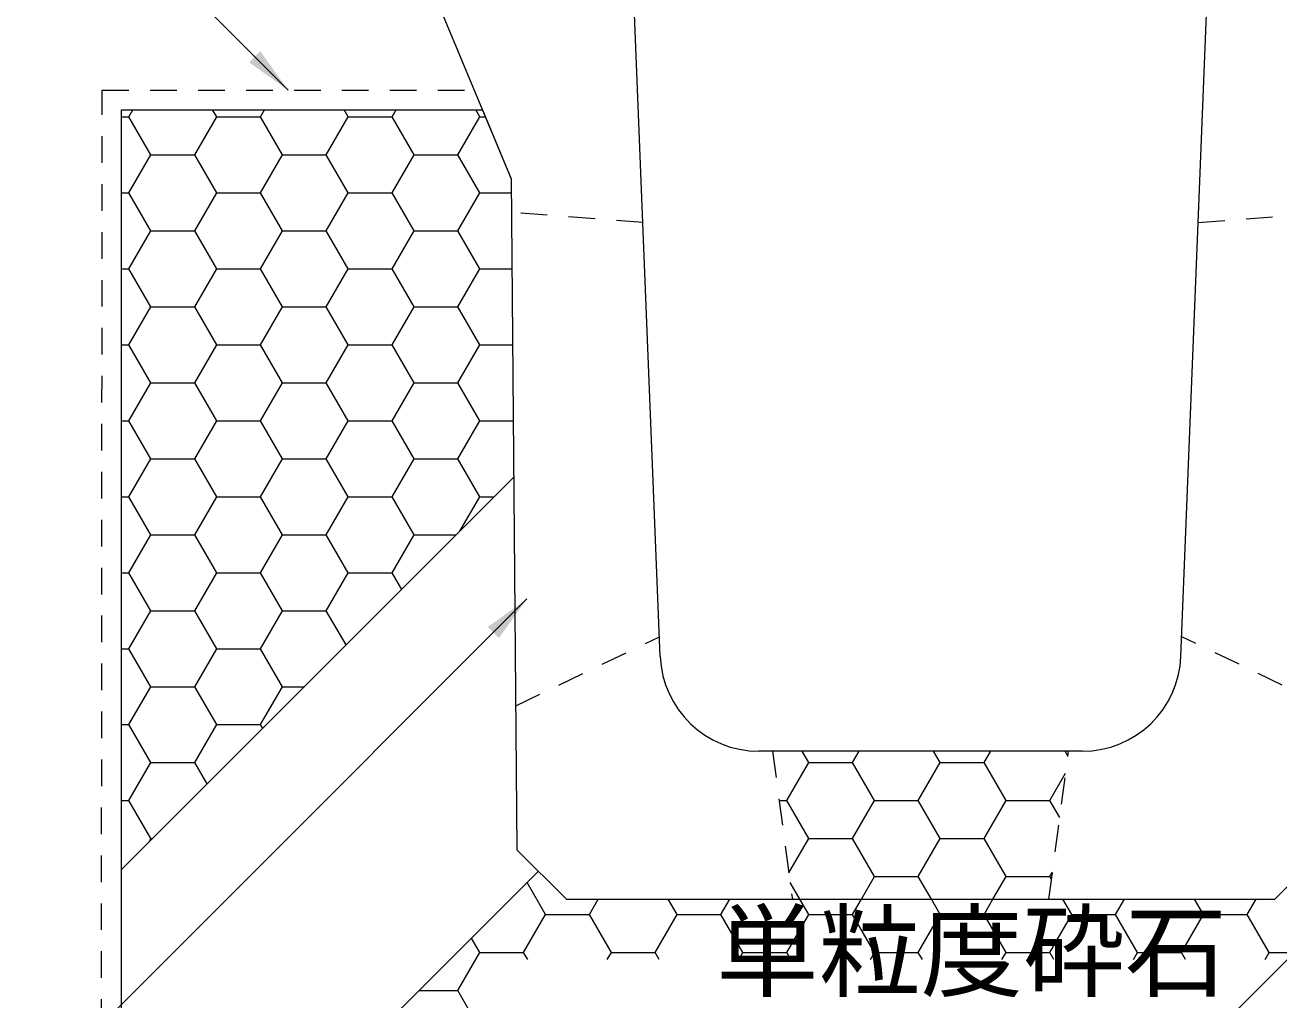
# Model space of a CAD drawing. Units: millimetres at full size; details may follow other scales. Extents: x 190759 to 276146, y -52712 to -16236.
# Drawn here: x 197724 to 198359, y -21944 to -21450 of the extents above; entities that cross this region are included whole.
import ezdxf
from ezdxf.enums import TextEntityAlignment as Align

# ---------------------------------------------------------------- set-up
doc = ezdxf.new("R2010")
doc.units = ezdxf.units.MM
doc.header["$LTSCALE"] = 18
doc.linetypes.add('USER1', pattern=[1.35, 0.75, -0.6])
for name, color, linetype, lineweight in [('0_2', 7, 'Continuous', 5), ('寸法線', 7, 'Continuous', 9), ('本体', 2, 'Continuous', 13), ('補助線', 8, 'Continuous', 13), ('ﾊｯﾁﾝｸﾞ', 7, 'Continuous', 5)]:
    doc.layers.add(name, color=color, linetype=linetype, lineweight=lineweight)
doc.styles.add('ＭＳ ゴシック', font='')
doc.styles.get('ＭＳ ゴシック').set_extended_font_data('MS Gothic')

# ---------------------------------------------------------------- blocks, each defined once
blk = doc.blocks.new('filled_arrow')
at = {"color": 0, "linetype": 'Continuous', "lineweight": -2}
blk.add_solid([(7.5, 1.25), (0, 0), (7.5, -1.25)], dxfattribs=at)

msp = doc.modelspace()

# ---------------------------------------------------------------- linework, layer by layer
at = {"layer": '寸法線'}
for points in [[(197857.07, -21482.77), (197700.18, -21325.88), (197484.06, -21325.88)], [(197978.01, -21740.58), (197665.95, -22052.65), (197279.43, -22052.65)]]:
    msp.add_lwpolyline(points, dxfattribs=at)
at = {"layer": '本体'}
for p, q in [((198045.64, -21769.73), (198027.56, -21317.73)), ((198309.48, -21769.73), (198327.56, -21317.73)), ((197895.06, -21347.73), (197970.06, -21527.73)), ((197970.06, -21527.73), (197972.99, -21867.66)), ((198259.52, -21817.73), (198095.6, -21817.73)), ((197998.06, -21892.73), (197972.99, -21867.66)), ((198357.06, -21892.73), (198382.13, -21867.77)), ((197998.06, -21892.73), (198357.06, -21892.73))]:
    msp.add_line(p, q, dxfattribs=at)
at = {"layer": '本体', "linetype": 'USER1', "lineweight": 9}
for p, q in [((198036.84, -21549.73), (197970.21, -21544.73)), ((198318.28, -21549.73), (198384.92, -21544.73)), ((197972.36, -21794.73), (198045.24, -21759.73)), ((198382.76, -21794.73), (198309.88, -21759.69))]:
    msp.add_line(p, q, dxfattribs=at)
msp.add_lwpolyline([(198242.56, -21892.73), (198252.56, -21817.73), (198102.56, -21817.73), (198112.56, -21892.73)], close=True, dxfattribs=at)
at = {"layer": '本体'}
for centre, start, end in [((198095.6, -21767.73), 182.2907, 270), ((198259.52, -21767.73), 270, 357.7093)]:
    msp.add_arc(centre, 50, start, end, dxfattribs=at)
at = {"layer": '補助線'}
for p, q in [((197971.37, -21678.92), (197772.56, -21877.73)), ((198582.56, -21704.12), (198193.96, -22092.73)), ((197983.88, -21878.54), (197772.56, -22089.86))]:
    msp.add_line(p, q, dxfattribs=at)
msp.add_lwpolyline([(197955.5, -21492.77), (197970.06, -21527.73), (197972.99, -21867.66), (197998.06, -21892.73), (198357.06, -21892.73), (198382.13, -21867.77), (198385.06, -21527.73), (198399.63, -21492.77), (198582.56, -21492.77), (198582.56, -22092.73), (197772.56, -22092.73), (197772.56, -21492.77)], close=True, dxfattribs=at)
at = {"layer": 'ﾊｯﾁﾝｸﾞ'}
for p, q in [((197772.56, -21496.31), (197776.36, -21496.31)), ((197776.36, -21496.31), (197778.4, -21492.77)), ((197787.47, -21515.56), (197776.36, -21496.31)), ((197809.69, -21515.56), (197820.81, -21496.31)), ((197820.81, -21496.31), (197818.76, -21492.77)), ((197820.81, -21496.31), (197843.03, -21496.31)), ((197843.03, -21496.31), (197845.07, -21492.77)), ((197854.14, -21515.56), (197843.03, -21496.31)), ((197876.37, -21515.56), (197887.48, -21496.31)), ((197887.48, -21496.31), (197885.44, -21492.77)), ((197887.48, -21496.31), (197909.71, -21496.31)), ((197909.71, -21496.31), (197911.75, -21492.77)), ((197920.82, -21515.56), (197909.71, -21496.31)), ((197943.04, -21515.56), (197954.16, -21496.31)), ((197954.16, -21496.31), (197952.11, -21492.77)), ((197954.16, -21496.31), (197956.97, -21496.31)), ((197776.36, -21534.8), (197787.47, -21515.56)), ((197787.47, -21515.56), (197809.69, -21515.56)), ((197820.81, -21534.8), (197809.69, -21515.56)), ((197843.03, -21534.8), (197854.14, -21515.56)), ((197854.14, -21515.56), (197876.37, -21515.56)), ((197887.48, -21534.8), (197876.37, -21515.56)), ((197909.71, -21534.8), (197920.82, -21515.56)), ((197920.82, -21515.56), (197943.04, -21515.56)), ((197954.16, -21534.8), (197943.04, -21515.56)), ((197772.56, -21534.8), (197776.36, -21534.8)), ((197787.47, -21554.05), (197776.36, -21534.8)), ((197809.69, -21554.05), (197820.81, -21534.8)), ((197820.81, -21534.8), (197843.03, -21534.8)), ((197854.14, -21554.05), (197843.03, -21534.8)), ((197876.37, -21554.05), (197887.48, -21534.8)), ((197887.48, -21534.8), (197909.71, -21534.8)), ((197920.82, -21554.05), (197909.71, -21534.8)), ((197943.04, -21554.05), (197954.16, -21534.8)), ((197954.16, -21534.8), (197970.12, -21534.8)), ((197776.36, -21573.3), (197787.47, -21554.05)), ((197787.47, -21554.05), (197809.69, -21554.05)), ((197820.81, -21573.3), (197809.69, -21554.05)), ((197843.03, -21573.3), (197854.14, -21554.05)), ((197854.14, -21554.05), (197876.37, -21554.05)), ((197887.48, -21573.3), (197876.37, -21554.05)), ((197909.71, -21573.3), (197920.82, -21554.05)), ((197920.82, -21554.05), (197943.04, -21554.05)), ((197954.16, -21573.3), (197943.04, -21554.05)), ((197772.56, -21573.3), (197776.36, -21573.3)), ((197787.47, -21592.54), (197776.36, -21573.3)), ((197809.69, -21592.54), (197820.81, -21573.3)), ((197820.81, -21573.3), (197843.03, -21573.3)), ((197854.14, -21592.54), (197843.03, -21573.3)), ((197876.37, -21592.54), (197887.48, -21573.3)), ((197887.48, -21573.3), (197909.71, -21573.3)), ((197920.82, -21592.54), (197909.71, -21573.3)), ((197943.04, -21592.54), (197954.16, -21573.3)), ((197954.16, -21573.3), (197970.45, -21573.3)), ((197776.36, -21611.79), (197787.47, -21592.54)), ((197787.47, -21592.54), (197809.69, -21592.54)), ((197820.81, -21611.79), (197809.69, -21592.54)), ((197843.03, -21611.79), (197854.14, -21592.54)), ((197854.14, -21592.54), (197876.37, -21592.54)), ((197887.48, -21611.79), (197876.37, -21592.54)), ((197909.71, -21611.79), (197920.82, -21592.54)), ((197920.82, -21592.54), (197943.04, -21592.54)), ((197954.16, -21611.79), (197943.04, -21592.54)), ((197772.56, -21611.79), (197776.36, -21611.79)), ((197787.47, -21631.04), (197776.36, -21611.79)), ((197809.69, -21631.04), (197820.81, -21611.79)), ((197820.81, -21611.79), (197843.03, -21611.79)), ((197854.14, -21631.04), (197843.03, -21611.79)), ((197876.37, -21631.04), (197887.48, -21611.79)), ((197887.48, -21611.79), (197909.71, -21611.79)), ((197920.82, -21631.04), (197909.71, -21611.79)), ((197943.04, -21631.04), (197954.16, -21611.79)), ((197954.16, -21611.79), (197970.79, -21611.79)), ((197776.36, -21650.29), (197787.47, -21631.04)), ((197787.47, -21631.04), (197809.69, -21631.04)), ((197820.81, -21650.29), (197809.69, -21631.04)), ((197843.03, -21650.29), (197854.14, -21631.04)), ((197854.14, -21631.04), (197876.37, -21631.04)), ((197887.48, -21650.29), (197876.37, -21631.04)), ((197909.71, -21650.29), (197920.82, -21631.04)), ((197920.82, -21631.04), (197943.04, -21631.04)), ((197954.16, -21650.29), (197943.04, -21631.04)), ((197772.56, -21650.29), (197776.36, -21650.29)), ((197787.47, -21669.53), (197776.36, -21650.29)), ((197809.69, -21669.53), (197820.81, -21650.29)), ((197820.81, -21650.29), (197843.03, -21650.29)), ((197854.14, -21669.53), (197843.03, -21650.29)), ((197876.37, -21669.53), (197887.48, -21650.29)), ((197887.48, -21650.29), (197909.71, -21650.29)), ((197920.82, -21669.53), (197909.71, -21650.29)), ((197943.04, -21669.53), (197954.16, -21650.29)), ((197954.16, -21650.29), (197971.12, -21650.29)), ((197776.36, -21688.78), (197787.47, -21669.53)), ((197787.47, -21669.53), (197809.69, -21669.53)), ((197820.81, -21688.78), (197809.69, -21669.53)), ((197843.03, -21688.78), (197854.14, -21669.53)), ((197854.14, -21669.53), (197876.37, -21669.53)), ((197887.48, -21688.78), (197876.37, -21669.53)), ((197909.71, -21688.78), (197920.82, -21669.53)), ((197920.82, -21669.53), (197943.04, -21669.53)), ((197954.16, -21688.78), (197943.04, -21669.53)), ((197772.56, -21688.78), (197776.36, -21688.78)), ((197787.47, -21708.03), (197776.36, -21688.78)), ((197809.69, -21708.03), (197820.81, -21688.78)), ((197820.81, -21688.78), (197843.03, -21688.78)), ((197854.14, -21708.03), (197843.03, -21688.78)), ((197876.37, -21708.03), (197887.48, -21688.78)), ((197887.48, -21688.78), (197909.71, -21688.78)), ((197920.82, -21708.03), (197909.71, -21688.78)), ((197944.11, -21706.18), (197954.16, -21688.78)), ((197954.16, -21688.78), (197961.51, -21688.78)), ((197776.36, -21727.28), (197787.47, -21708.03)), ((197787.47, -21708.03), (197809.69, -21708.03)), ((197820.81, -21727.28), (197809.69, -21708.03)), ((197843.03, -21727.28), (197854.14, -21708.03)), ((197854.14, -21708.03), (197876.37, -21708.03)), ((197887.48, -21727.28), (197876.37, -21708.03)), ((197909.71, -21727.28), (197920.82, -21708.03)), ((197920.82, -21708.03), (197942.26, -21708.03)), ((197772.56, -21727.28), (197776.36, -21727.28)), ((197787.47, -21746.52), (197776.36, -21727.28)), ((197809.69, -21746.52), (197820.81, -21727.28)), ((197820.81, -21727.28), (197843.03, -21727.28)), ((197854.14, -21746.52), (197843.03, -21727.28)), ((197876.37, -21746.52), (197887.48, -21727.28)), ((197887.48, -21727.28), (197909.71, -21727.28)), ((197914.58, -21735.71), (197909.71, -21727.28)), ((197776.36, -21765.77), (197787.47, -21746.52)), ((197787.47, -21746.52), (197809.69, -21746.52)), ((197820.81, -21765.77), (197809.69, -21746.52)), ((197843.03, -21765.77), (197854.14, -21746.52)), ((197854.14, -21746.52), (197876.37, -21746.52)), ((197886.4, -21763.89), (197876.37, -21746.52)), ((197772.56, -21765.77), (197776.36, -21765.77)), ((197787.47, -21785.02), (197776.36, -21765.77)), ((197809.69, -21785.02), (197820.81, -21765.77)), ((197820.81, -21765.77), (197843.03, -21765.77)), ((197854.14, -21785.02), (197843.03, -21765.77)), ((197776.36, -21804.27), (197787.47, -21785.02)), ((197787.47, -21785.02), (197809.69, -21785.02)), ((197820.81, -21804.27), (197809.69, -21785.02)), ((197843.03, -21804.27), (197854.14, -21785.02)), ((197854.14, -21785.02), (197865.27, -21785.02)), ((197772.56, -21804.27), (197776.36, -21804.27)), ((197787.47, -21823.51), (197776.36, -21804.27)), ((197809.69, -21823.51), (197820.81, -21804.27)), ((197820.81, -21804.27), (197843.03, -21804.27)), ((197844.13, -21806.16), (197843.03, -21804.27)), ((198120.84, -21823.51), (198117.5, -21817.73)), ((198143.07, -21823.51), (198146.41, -21817.73)), ((198187.52, -21823.51), (198184.18, -21817.73)), ((198209.74, -21823.51), (198213.08, -21817.73)), ((198252.24, -21820.13), (198250.85, -21817.73)), ((197776.36, -21842.76), (197787.47, -21823.51)), ((197787.47, -21823.51), (197809.69, -21823.51)), ((197815.95, -21834.34), (197809.69, -21823.51)), ((198109.73, -21842.76), (198120.84, -21823.51)), ((198120.84, -21823.51), (198143.07, -21823.51)), ((198154.18, -21842.76), (198143.07, -21823.51)), ((198176.41, -21842.76), (198187.52, -21823.51)), ((198187.52, -21823.51), (198209.74, -21823.51)), ((198220.86, -21842.76), (198209.74, -21823.51)), ((198243.08, -21842.76), (198251.07, -21828.93)), ((197772.56, -21842.76), (197776.36, -21842.76)), ((197787.47, -21862.01), (197776.36, -21842.76)), ((198105.9, -21842.76), (198109.73, -21842.76)), ((198120.84, -21862.01), (198109.73, -21842.76)), ((198143.07, -21862.01), (198154.18, -21842.76)), ((198154.18, -21842.76), (198176.41, -21842.76)), ((198187.52, -21862.01), (198176.41, -21842.76)), ((198209.74, -21862.01), (198220.86, -21842.76)), ((198220.86, -21842.76), (198243.08, -21842.76)), ((198248.07, -21851.4), (198243.08, -21842.76)), ((197786.36, -21863.93), (197787.47, -21862.01)), ((197787.47, -21862.01), (197788.28, -21862.01)), ((198110.79, -21879.43), (198120.84, -21862.01)), ((198120.84, -21862.01), (198143.07, -21862.01)), ((198154.18, -21881.26), (198143.07, -21862.01)), ((198176.41, -21881.26), (198187.52, -21862.01)), ((198187.52, -21862.01), (198209.74, -21862.01)), ((198220.86, -21881.26), (198209.74, -21862.01)), ((197987.49, -21900.5), (197978.13, -21884.29)), ((198116.35, -21892.73), (198111.42, -21884.19)), ((198147.56, -21892.73), (198154.18, -21881.26)), ((198154.18, -21881.26), (198176.41, -21881.26)), ((198183.03, -21892.73), (198176.41, -21881.26)), ((198214.23, -21892.73), (198220.86, -21881.26)), ((198220.86, -21881.26), (198243.08, -21881.26)), ((198243.08, -21881.26), (198244.39, -21878.98)), ((198243.9, -21882.68), (198243.08, -21881.26)), ((198009.72, -21900.5), (198014.21, -21892.73)), ((198054.17, -21900.5), (198049.68, -21892.73)), ((198076.39, -21900.5), (198080.88, -21892.73)), ((198120.84, -21900.5), (198116.35, -21892.73)), ((198143.07, -21900.5), (198147.56, -21892.73)), ((198187.52, -21900.5), (198183.03, -21892.73)), ((198209.74, -21900.5), (198214.23, -21892.73)), ((198254.19, -21900.5), (198249.7, -21892.73)), ((198276.42, -21900.5), (198280.91, -21892.73)), ((198320.87, -21900.5), (198316.38, -21892.73)), ((198343.09, -21900.5), (198347.58, -21892.73)), ((197976.38, -21919.75), (197987.49, -21900.5)), ((197987.49, -21900.5), (198009.72, -21900.5)), ((198020.83, -21919.75), (198009.72, -21900.5)), ((198043.06, -21919.75), (198054.17, -21900.5)), ((198054.17, -21900.5), (198076.39, -21900.5)), ((198087.51, -21919.75), (198076.39, -21900.5)), ((198109.73, -21919.75), (198120.84, -21900.5)), ((198120.84, -21900.5), (198143.07, -21900.5)), ((198154.18, -21919.75), (198143.07, -21900.5)), ((198176.41, -21919.75), (198187.52, -21900.5)), ((198187.52, -21900.5), (198209.74, -21900.5)), ((198220.86, -21919.75), (198209.74, -21900.5)), ((198243.08, -21919.75), (198254.19, -21900.5)), ((198254.19, -21900.5), (198276.42, -21900.5)), ((198287.53, -21919.75), (198276.42, -21900.5)), ((198309.76, -21919.75), (198320.87, -21900.5)), ((198320.87, -21900.5), (198343.09, -21900.5)), ((198354.21, -21919.75), (198343.09, -21900.5)), ((197954.16, -21919.75), (197949.95, -21912.47)), ((197943.04, -21939), (197954.16, -21919.75)), ((197954.16, -21919.75), (197976.38, -21919.75)), ((197978.43, -21923.3), (197976.38, -21919.75)), ((198018.78, -21923.3), (198020.83, -21919.75)), ((198020.83, -21919.75), (198043.06, -21919.75)), ((198045.11, -21923.3), (198043.06, -21919.75)), ((198085.45, -21923.3), (198087.51, -21919.75)), ((198087.51, -21919.75), (198109.73, -21919.75)), ((198111.78, -21923.3), (198109.73, -21919.75)), ((198152.13, -21923.3), (198154.18, -21919.75)), ((198154.18, -21919.75), (198176.41, -21919.75)), ((198178.46, -21923.3), (198176.41, -21919.75)), ((198218.8, -21923.3), (198220.86, -21919.75)), ((198220.86, -21919.75), (198243.08, -21919.75)), ((198245.13, -21923.3), (198243.08, -21919.75)), ((198285.48, -21923.3), (198287.53, -21919.75)), ((198287.53, -21919.75), (198309.76, -21919.75)), ((198311.81, -21923.3), (198309.76, -21919.75)), ((198352.15, -21923.3), (198354.21, -21919.75)), ((198354.21, -21919.75), (198366.93, -21919.75)), ((197923.42, -21939), (197943.04, -21939)), ((197954.16, -21958.25), (197943.04, -21939))]:
    msp.add_line(p, q, dxfattribs=at)
at = {"layer": 'ﾊｯﾁﾝｸﾞ', "linetype": 'USER1', "lineweight": 9}
msp.add_lwpolyline([(198403.79, -21482.77), (198592.56, -21482.77), (198592.56, -22102.73), (197762.31, -22102.73), (197762.82, -21482.77), (197951.33, -21482.77)], dxfattribs=at)
at = {"layer": 'ﾊｯﾁﾝｸﾞ', "lineweight": 20}
msp.add_lwpolyline([(198399.63, -21492.77), (198582.56, -21492.77), (198582.56, -22092.73), (197772.56, -22092.73), (197772.56, -21492.77), (197955.5, -21492.77)], dxfattribs=at)

# ---------------------------------------------------------------- block references
at = {"layer": '寸法線', "xscale": 3.2, "yscale": 3.2}
for p, rotation in [((197857.07, -21482.77), 135), ((197978.01, -21740.58), 225)]:
    msp.add_blockref('filled_arrow', p, dxfattribs=dict(at, rotation=rotation))

# ---------------------------------------------------------------- texts
at = {"layer": '0_2', "style": 'ＭＳ ゴシック'}
msp.add_text('\u3000単粒度砕石', height=37.98, dxfattribs=at).set_placement((198022.16, -21900.16), align=Align.TOP_LEFT)

doc.saveas('drawing.dxf')
